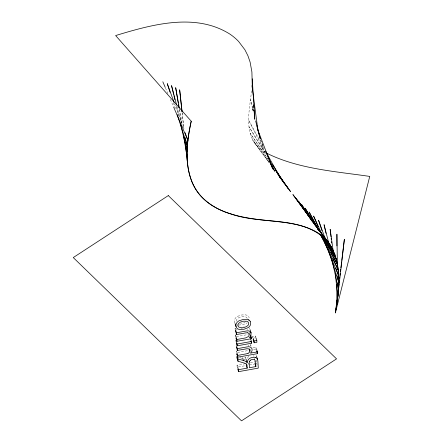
<?xml version="1.0" encoding="UTF-8"?>
<svg xmlns="http://www.w3.org/2000/svg" width="443" height="443" viewBox="0 0 443 443"><rect width="100%" height="100%" fill="white"/><g stroke="black" fill="none" stroke-linecap="round" stroke-linejoin="round"><path stroke-width="0.33" stroke-dasharray="2.21 1.66" d="M251.513 90.893C249.946 107.915 244.663 126.903 254.188 142.557L269.294 162.924M246.003 359.007L245.677 358.01L246.042 356.521M250.588 346.094L250.561 344.482M247.964 357.191L247.831 357.789A12.194 8.727 -17.9 0 0 247.781 358.337M245.666 321.723L243.572 322.703L240.759 323.24M237.526 316.33L241.789 314.951L245.771 314.895A6.147 4.402 -17.9 0 1 247.15 315.383L247.615 315.66A6.185 4.43 -17.9 0 1 248.9 317.122L249.138 317.814M235.133 329.481L235.067 328.263L235.615 328.163M236.241 329.847L237.315 329.653M241.086 328.977L242.166 328.784M235.515 336.674L235.427 335.013L235.909 334.925M236.412 336.625L248.047 334.543M252.671 337.688L252.61 336.503L255.351 336.015L255.766 337.295M254.348 337.987L255.445 337.787M252.875 347.932L255.954 347.378L256.37 348.663M237.592 352.462L248.667 350.479M253.59 349.599L256.048 349.156M237.099 366.549L237.027 365.204L244.104 363.941M248.805 363.094L248.002 363.238L248.623 365.165M250.417 362.806L254.448 362.086L254.387 360.94M238.362 366.942L244.514 365.835M249.431 364.954L254.354 364.074M255.583 363.853L256.818 363.631L257.438 365.558M243.822 326.69L244.226 326.624M238.589 325.046L243.063 324.653L246.817 323.08A5.698 4.076 -17.9 0 0 247.1 322.869M239.984 357.717L242.016 358.315M264.637 152.015L259.604 148.46L254.188 142.557M253.507 355.53L254.066 356.576M269.028 162.21L252.41 139.523L269.134 162.409M268.059 159.264L250.145 133.282L268.735 160.504M261.713 147.165L249.005 126.825L261.608 147.475M262.073 147.746L265.34 152.979M261.968 148.067L265.933 154.557M262.854 146.157L248.667 120.191L261.204 144.783M249.431 327.853L249.78 328.894M262.771 147.857L265.905 154.003M234.912 322.941L234.513 321.773A8.788 6.291 -17.9 0 1 234.447 321.064A7.182 5.139 -17.9 0 1 235.277 318.373A6.041 4.325 -17.9 0 1 237.52 316.324M248.445 345.091L248.623 345.64A4.519 3.234 -17.9 0 1 248.65 345.894A3.976 2.846 -17.9 0 1 248.656 346.094M262.887 145.597L260.351 139.279M264.133 148.809L260.373 139.213M165.521 88.068L167.947 93.739M170.367 99.409L173.335 106.337M174.531 103.618L182.494 125.53M182.726 126.177L183.43 128.11M256.104 354.981L256.248 355.48M252.61 336.503L253.025 337.787M249.752 332.621L250.373 334.548M250.649 344.748L251.065 346.033M235.067 328.263L235.482 329.548M235.427 335.013L236.047 336.935M236.684 352.191L236.269 350.906L236.34 352.24M237.027 365.204L237.442 366.488M173.396 102.71L175.721 109.947M177.1 106.885L181.27 122.849M252.648 108.325L250.467 99.597L252.571 108.242M176.303 105.811L178.994 117.262M179.559 109.432L182.35 125.087M179.254 109.36L181.713 124.278M182.234 113.059L183.978 128.791M182.073 112.422L183.756 128.182M255.351 336.015L255.417 337.195M255.954 347.378L256.032 348.824M256.624 359.993L256.818 363.631M254.249 358.354L254.276 358.93M249.763 332.82L249.835 334.221M235.698 340.13L235.759 341.315M245.245 359.96A4.02 2.879 -17.9 0 0 244.907 359.583L244.863 359.533A7.088 5.072 -17.9 0 0 243.661 358.902M244.752 357.147A6.933 4.962 -17.9 0 1 245.655 358.022M247.986 357.191A3.251 2.326 -17.9 0 1 248.617 356.067M247.521 329.359A2.841 2.032 -17.9 0 1 247.609 329.919M247.15 318.473A3.932 2.813 -17.9 0 0 246.236 317.216L245.76 316.944A3.965 2.835 -17.9 0 0 245.2 316.739L242.088 316.695A11.778 8.434 -17.9 0 0 241.103 316.883L238.888 317.62L237.271 318.816A3.915 2.802 -17.9 0 0 236.501 320.378L236.479 320.704A4.895 3.5 -17.9 0 0 236.523 321.203"/><path stroke-width="0.66" d="M336.846 284.423L336.818 304.38L335.395 312.88L369.739 176.414C334.969 171.325 298.333 169.027 266.42 153.068M336.901 245.882L336.918 234.181L337.4 266.692M341.797 260.412L344.372 239.292L336.818 304.38C340.877 279.145 341.06 244.973 315.073 231.18C296.489 221.572 274.998 222.032 254.78 219.03C235.006 216.201 213.659 210.907 200.042 195.18C182.931 174.708 185.833 145.454 191.226 121.216L115.629 35.556C151.739 24.598 195.452 12.304 230.006 34.177A82.337 58.93 -17.9 0 1 238.616 41.465L244.907 49.777L247.93 55.779L250.101 62.086L251.901 71.987L252.388 90.483M336.973 299.933L335.395 312.88C339.022 290.082 342.539 264.094 329.26 243.606L292.906 194.571L331.436 247.022L295.52 197.739L311.85 220.642M338.219 289.711L338.386 288.349M338.635 286.305L338.884 284.262M339.133 282.219L339.299 280.856M339.548 278.813L339.798 276.77M339.964 275.402L340.213 273.359M340.468 271.315L340.717 269.272M340.883 267.91L341.631 261.774M246.081 361.56A6.933 4.962 -17.9 0 1 247.111 362.518L247.687 360.574L248.794 359.09A5.039 3.605 -17.9 0 1 251.27 357.695L252.017 357.507A5.903 4.225 -17.9 0 1 255.456 357.562M191.226 121.216C186.824 141.3 184.31 163.085 192.256 182.621C199.018 198.78 214.622 209.151 230.941 213.952C262.909 225.493 305.465 214.368 329.26 243.606M249.415 361.687L249.282 362.285A12.194 8.727 -17.9 0 0 249.243 363.609L249.453 367.734L255.899 366.582L255.556 361.239L254.52 359.699M248.041 353.292L247.499 353.508A9.381 6.711 -17.9 0 1 245.538 353.99L237.719 355.402L236.889 352.833M235.693 330.19L236.518 332.759L246.048 331.054A13.511 9.668 -17.9 0 1 247.438 330.871A3.599 2.575 -17.9 0 1 247.753 330.866A4.856 3.478 -17.9 0 1 249.442 331.093L251.103 332.848L250.926 335.528A4.895 3.505 -17.9 0 1 250.134 336.663L249.182 337.483L251.203 337.117L251.292 338.718L236.972 341.282L235.936 338.07M235.371 330.677L236.612 334.531L245.234 332.986A10.3 7.37 -17.9 0 1 246.657 332.793L247.344 332.793M236.047 336.935L236.878 339.504L245.572 337.92L248.268 336.63A4.098 2.935 -17.9 0 0 249.132 334.41M236.285 341.464L237.116 344.034L251.436 341.47L251.53 343.247L237.21 345.811L236.379 343.242M253.23 338.43L254.06 340.999L256.802 340.506L256.896 342.284L254.155 342.777L253.119 339.565M236.534 346.083L237.365 348.652L246.386 347.035A15.743 11.263 -17.9 0 1 247.133 346.919C249.542 346.049 252.837 347.705 252.039 350.59A5.316 3.804 -17.9 0 1 251.17 352.329L250.367 353.137L257.405 351.875L257.499 353.652L237.813 357.18L236.778 353.968M236.418 347.218L237.459 350.43L246.95 348.741L249.187 348.912A2.558 1.827 -17.9 0 1 249.896 349.588M237.647 367.131L238.478 369.7L247.188 368.144L247.061 365.735A8.007 5.731 -17.9 0 0 246.939 364.86A4.02 2.879 -17.9 0 0 246.363 364.08L246.314 364.03M237.753 369.085L238.583 371.655L258.269 368.127L257.87 360.967L257.311 358.924M236.8 354.555L237.143 354.649M237.077 356.382L237.908 358.952L243.395 360.486A16.851 12.061 -17.9 0 1 246.07 361.566M236.839 356.825L237.365 356.975M236.784 357.396L238.029 361.25L244.32 363.088A20.959 15.001 -17.9 0 1 244.885 363.288M248.601 319.879L249.066 320.156M281.128 178.883L290.519 191.542L281.194 178.811M280.148 177.477L288.304 188.64L276.626 171.696M312.647 221.76L315.438 225.67M317.426 228.461L319.42 231.252M323.401 236.839L333.363 250.804L323.827 237.238M319.857 231.584L298.405 201.061L311.894 220.919M277.252 172.986L284.223 183.197L272.606 164.597M321.911 235.67L335.013 254.963L322.487 236.053M316.031 226.312L301.605 204.539L312.337 221.5M317.93 229.175L318.689 230.321M320.477 234.369L336.387 259.52L325.622 241.817M275.297 169.896L280.336 178.158L265.49 150.985M316.296 226.478L305.177 208.188L314.104 223.765M317.731 228.837L318.451 230.017M323.827 238.871L324.907 240.638M319.946 233.948L337.455 264.499L330.954 252.438M319.569 231.318L309.159 212.014L315.959 225.57M261.52 145.398L262.455 147.242M270.922 163.838L274.682 171.214L266.343 153.095M320.289 234.192L338.219 269.925L333.064 258.646M249.896 349.588L250.073 350.136A4.519 3.234 -17.9 0 1 250.101 350.391A3.976 2.846 -17.9 0 1 249.619 351.975A3.295 2.359 -17.9 0 1 248.047 353.304M322.188 234.829L313.6 216.034L318.129 226.844M269.023 160.189L272.822 169.038L257.909 130.187L255.644 120.878M162.825 81.767L165.25 87.437M173.601 106.968L187.882 140.359L185.069 132.623M250.35 321.618L250.611 324.27A6.529 4.674 -17.9 0 1 249.309 326.674A5.698 4.076 -17.9 0 1 248.268 327.576L244.049 329.249L239.093 329.37A5.864 4.197 -17.9 0 1 238.002 328.966L237.764 328.833A6.108 4.369 -17.9 0 1 236.363 327.438L235.045 323.551M324.259 241.468L338.651 275.806L335.844 268.054M174.06 102.327L167.266 83.633L170.012 92.183M325.328 238.982L318.55 220.249L321.95 230.676M327.903 248.927L338.74 282.174L337.034 275.485M255.976 337.937L256.802 340.506M256.575 349.305L257.405 351.875M250.062 329.636L251.103 332.848M256.669 351.083L257.499 353.652M250.583 335.19L251.203 337.117M250.876 337.433L251.292 338.718M256.464 356.117L257.499 359.328M250.605 338.901L251.436 341.47M250.904 341.32L251.53 343.247M254.858 363.371L255.899 366.582M249.121 349.283L249.741 351.21M246.092 359.295L247.128 362.507M246.153 364.932L247.188 368.144M242.565 357.916L243.395 360.486M177.2 114.554L187.345 146.135L185.085 137.485M260.179 138.631L257.909 130.187L251.984 85.682M236.08 326.762L235.964 326.269A8.788 6.291 -17.9 0 1 235.903 325.561A7.182 5.139 -17.9 0 1 236.728 322.869A6.041 4.325 -17.9 0 1 238.971 320.821L243.24 319.447L247.222 319.392A6.147 4.402 -17.9 0 1 250.312 321.59M176.58 104.891L171.546 85.599L173.606 94.359M328.839 243.395L324.055 224.673L326.009 233.389M252.815 109L253.152 110.34M257.012 125.784L260.207 138.543M252.731 108.906L253.219 110.905M173.927 95.705L174.874 99.747M180.423 123.326L187.079 151.622L185.379 142.098M331.868 259.543L338.474 289.046L337.627 282.933M179.315 108.075L175.677 87.659L178.136 102.577M178.357 103.933L178.917 107.328M183.502 135.132L187.079 156.833L185.872 145.891M333.186 251.031L330.162 229.313L331.026 236.85M331.181 238.218L331.336 239.585M331.574 241.64L331.729 243.013M335.257 273.835L337.837 296.439L337.76 290.907M182.084 111.691L179.659 89.802L182.001 111.736M185.955 148.748L187.345 161.767M253.59 104.88L253.822 107.627M254.049 110.368L254.791 119.283L252.239 78.788M254.06 340.999L254.155 342.777M236.518 332.759L236.612 334.531M236.878 339.504L236.972 341.282M237.116 344.034L237.21 345.811M237.365 348.652L237.459 350.43M237.719 355.402L237.813 357.18M237.908 358.952L238.029 361.25M238.478 369.7L238.583 371.655M255.445 357.579A4.568 3.267 -17.9 0 1 257.333 358.913M244.863 363.315A7.088 5.072 -17.9 0 1 246.341 364.008M254.52 359.694A2.957 2.115 -17.9 0 0 252.831 359.351L252.665 359.373A3.633 2.597 -17.9 0 0 252.211 359.445A3.262 2.337 -17.9 0 0 250.505 360.192M249.437 361.687A3.251 2.326 -17.9 0 1 250.483 360.176M247.393 332.704A2.841 2.032 -17.9 0 1 249.066 334.415M237.941 325.035L237.93 325.201A4.895 3.5 -17.9 0 0 237.974 325.699L238.007 325.854A3.943 2.819 -17.9 0 0 238.915 327.122C241.706 328.485 245.444 327.599 247.759 325.66A3.954 2.83 -17.9 0 0 248.628 324.115L248.667 323.783A4.901 3.505 -17.9 0 0 248.656 323.279L248.601 322.969A3.932 2.813 -17.9 0 0 247.687 321.712L247.216 321.441A3.965 2.835 -17.9 0 0 246.651 321.236L243.545 321.192A11.778 8.434 -17.9 0 0 242.554 321.38L240.344 322.116L238.722 323.312A3.915 2.802 -17.9 0 0 237.952 324.869L237.941 325.035M168.301 195.59L73.261 257.566L241.507 420.85L336.547 358.874L168.301 195.59"/></g></svg>
